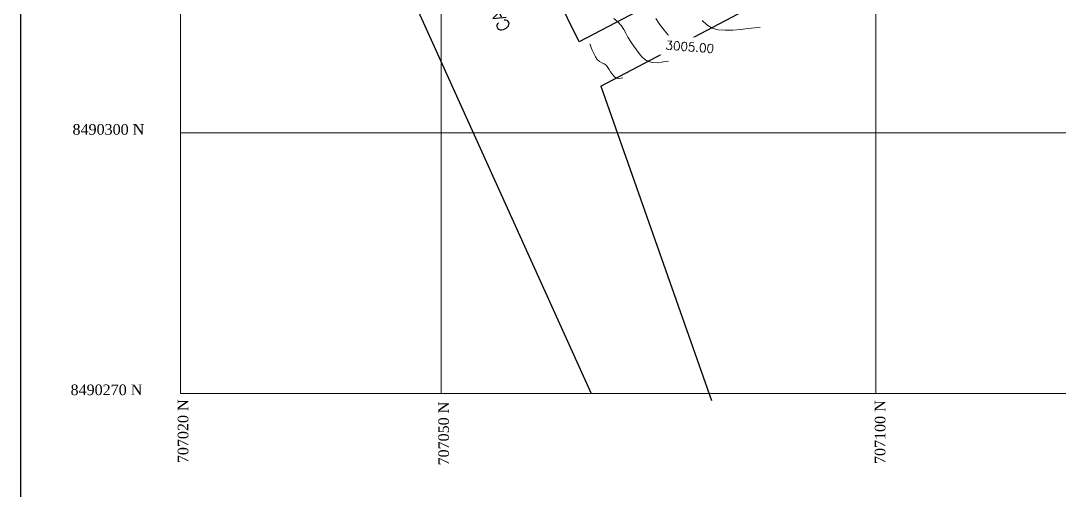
# Model space of a CAD drawing. Header units: metres. Extents: x 699753 to 708012, y 8489657 to 8490746.
# Drawn here: x 699752.8 to 699991.7, y 8490119.8 to 8490227.8 of the extents above; entities that cross this region are included whole.
import ezdxf
from ezdxf.enums import TextEntityAlignment as Align

# ---------------------------------------------------------------- set-up
doc = ezdxf.new("R2010")
doc.units = ezdxf.units.M
doc.layers.add('1-blanco', color=7, linetype='Continuous', lineweight=25)
doc.layers.add('A-ACOTACION', color=7, linetype='Continuous', lineweight=9)
for name, color, linetype in [('C-ANNO-MATC-TEXT', 150, 'Continuous'), ('C-TOPO', 7, 'Continuous'), ('C-TOPO-MAJR', 9, 'Continuous'), ('CALLES', 7, 'Continuous')]:
    doc.layers.add(name, color=color, linetype=linetype)
doc.styles.add('L120', font='times.ttf', dxfattribs={"height": 3})
doc.styles.add('ROMANT', font='romant.shx')
doc.styles.get("Standard").update_dxf_attribs({"font": 'simplex.shx'})

msp = doc.modelspace()

# ---------------------------------------------------------------- linework, layer by layer
at = {"flags": 128}
for points in [[(699922.86, 8490244.86), (699881.27, 8490223.03), (699793.01, 8490402.1)], [(699789.52, 8490351), (699884.02, 8490142.1)], [(699886.22, 8490212.83), (700043.99, 8490296.02), (700049.97, 8490282.33), (700064.04, 8490202.1)], [(699886.22, 8490212.83), (699911.68, 8490140.45)]]:
    msp.add_lwpolyline(points, dxfattribs=at)
at = {"layer": 'A-ACOTACION', "lineweight": 30, "flags": 128}
msp.add_lwpolyline([(699752.82, 8490438.06), (700593.82, 8490438.06), (700593.82, 8489844.06), (699752.82, 8489844.06), (699752.82, 8490438.06)], dxfattribs=at)
at = {"layer": 'C-ANNO-MATC-TEXT', "lineweight": 9}
for p, q in [((699789.52, 8490142.1), (699789.52, 8490402.1)), ((699849.52, 8490142.1), (699849.52, 8490402.1)), ((699949.52, 8490142.1), (699949.52, 8490402.1)), ((699789.52, 8490202.1), (700109.52, 8490202.1)), ((699789.52, 8490142.1), (700109.52, 8490142.1))]:
    msp.add_line(p, q, dxfattribs=at)
at = {"layer": 'C-TOPO', "color": 132, "linetype": 'Continuous', "lineweight": 0, "true_color": 0x00b8b8, "flags": 128}
for points, elevation in [([(699889.22, 8490228.36), (699890.14, 8490227.63), (699890.97, 8490226.68), (699891.52, 8490225.82), (699891.95, 8490224.97), (699892.45, 8490224.05), (699893.17, 8490222.98), (699893.86, 8490222.02), (699894.47, 8490221.12), (699895.06, 8490220.29), (699895.66, 8490219.57), (699896.34, 8490218.96), (699897.12, 8490218.5), (699898.17, 8490218.21), (699899.22, 8490218.19), (699900.2, 8490218.31), (699901.08, 8490218.48), (699901.8, 8490218.56)], 6012), ([(699909.55, 8490227.88), (699910.62, 8490226.92), (699911.88, 8490226.17), (699913.22, 8490225.79), (699914.83, 8490225.66), (699916.59, 8490225.71), (699918.39, 8490225.86), (699920.11, 8490226.06), (699921.65, 8490226.23), (699922.89, 8490226.31)], 6008), ([(699883.74, 8490222.45), (699883.79, 8490222.35), (699883.89, 8490222.12), (699884.05, 8490221.72), (699884.28, 8490221.11), (699884.62, 8490220.3), (699884.99, 8490219.55), (699885.4, 8490218.95), (699885.94, 8490218.49), (699886.5, 8490218.19), (699887.02, 8490217.95), (699887.48, 8490217.62), (699887.88, 8490217.13), (699888.12, 8490216.66), (699888.46, 8490216.12), (699888.89, 8490215.51), (699889.27, 8490215.01), (699889.74, 8490214.67), (699890.31, 8490214.56), (699890.84, 8490214.62), (699891.26, 8490214.69)], 6014)]:
    msp.add_lwpolyline(points, dxfattribs=dict(at, elevation=elevation))
at = {"layer": 'C-TOPO', "color": 20, "linetype": 'Continuous', "lineweight": 0, "elevation": 6010, "flags": 128}
msp.add_lwpolyline([(699898.85, 8490228.36), (699899.73, 8490227.08), (699900.8, 8490225.67), (699901.99, 8490224.3), (699903.25, 8490223.13), (699904.5, 8490222.33), (699905.97, 8490221.89), (699907.43, 8490221.78), (699908.85, 8490221.89), (699910.18, 8490222.11), (699911.36, 8490222.33), (699912.34, 8490222.43)], dxfattribs=at)

# ---------------------------------------------------------------- texts
at = {"layer": '1-blanco', "linetype": 'Continuous', "lineweight": 9, "char_height": 2.444, "attachment_point": 5, "style": 'L120'}
for s, insert in [('8490300 N', (699772.97, 8490202.83)), ('8490270 N', (699772.52, 8490142.92))]:
    msp.add_mtext(s, dxfattribs=dict(at, insert=insert))
at = {"layer": '1-blanco', "linetype": 'Continuous', "lineweight": 9, "char_height": 2.444, "attachment_point": 5, "rotation": 90, "style": 'L120'}
for s, insert in [('707020 N', (699790.16, 8490133.4)), ('707050 N', (699850.1, 8490132.87)), ('707100 N', (699950.48, 8490133.2))]:
    msp.add_mtext(s, dxfattribs=dict(at, insert=insert))
at = {"layer": 'CALLES', "style": 'ROMANT'}
msp.add_text('CARRETERA ABANCAY - ANDAHUAYLAS', height=2.8687, rotation=115.1775, dxfattribs=at).set_placement((699848.66, 8490258.92), align=Align.MIDDLE)

# ---------------------------------------------------------------- next in the draw order: texts
at = {"layer": 'C-TOPO-MAJR', "color": 5, "linetype": 'Continuous', "lineweight": 9, "insert": (699906.7, 8490221.84, 6010), "char_height": 2, "width": 11.9276, "attachment_point": 5, "rotation": 355.7341, "bg_fill": 3, "box_fill_scale": 1.635, "bg_fill_color": 256, "bg_fill_true_color": 13158600, "bg_fill_transparency": 0}
msp.add_mtext('3005.00', dxfattribs=at)

doc.saveas('drawing.dxf')
